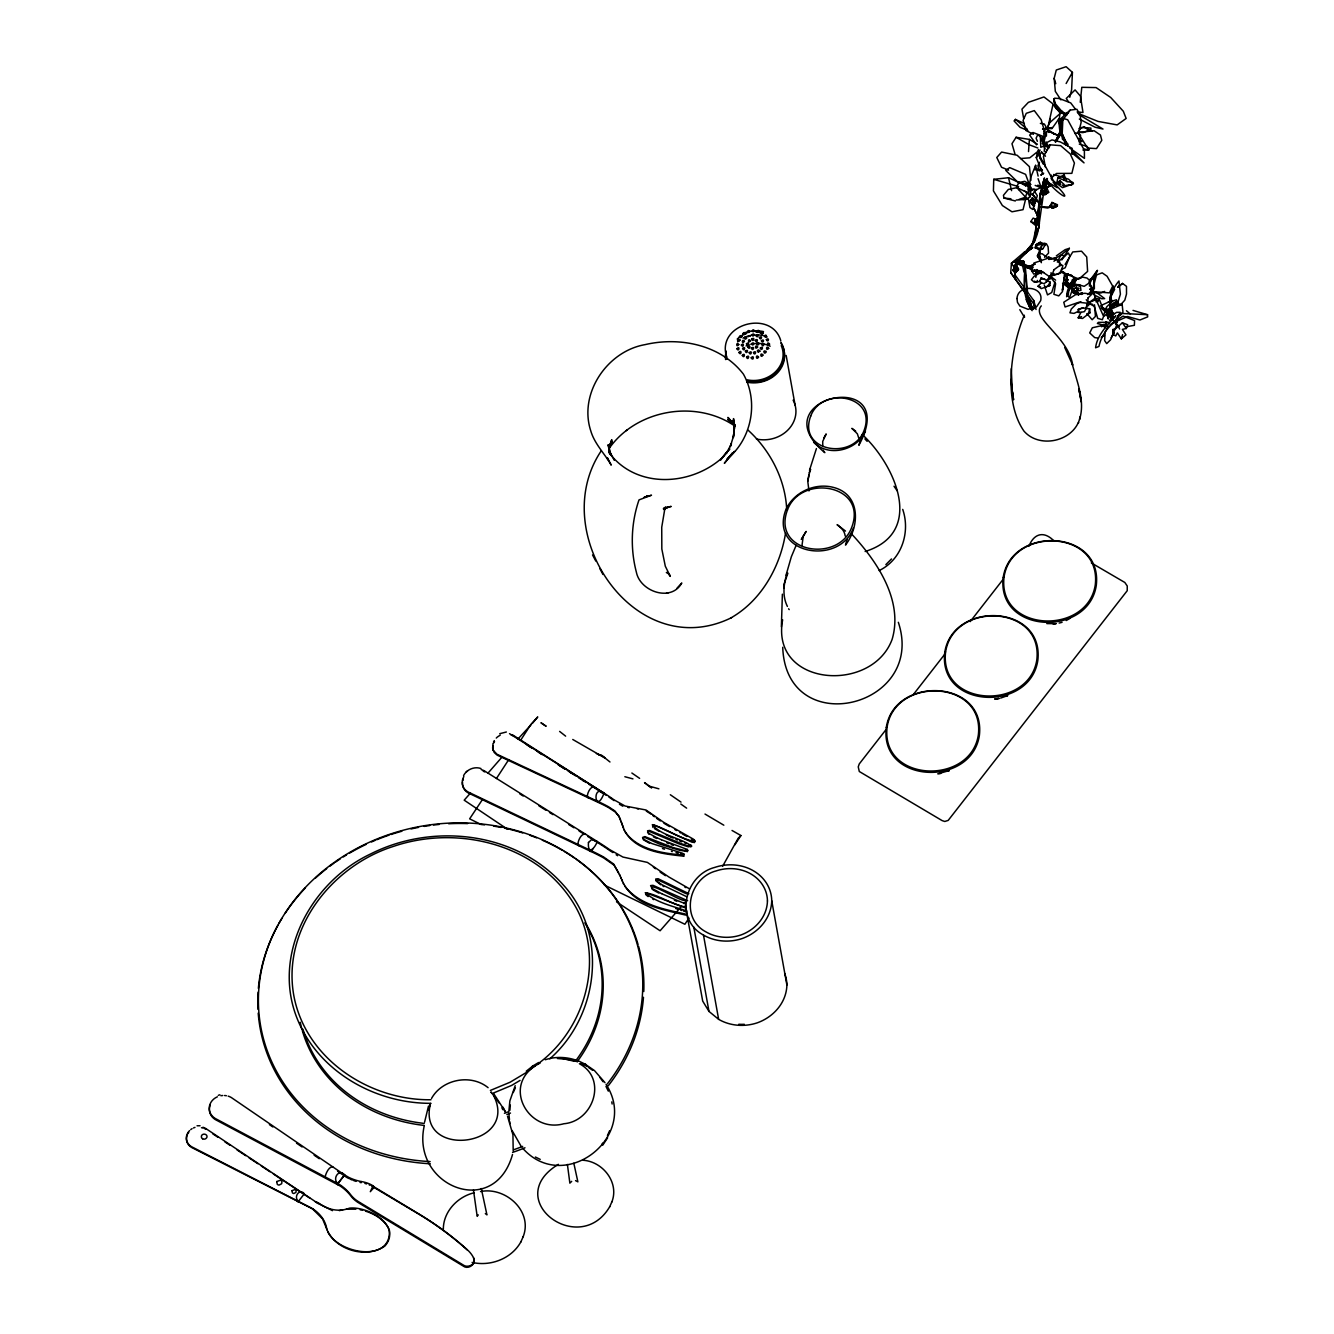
<?xml version="1.0" encoding="UTF-8"?>
<svg xmlns="http://www.w3.org/2000/svg" width="1334" height="1334" viewBox="0 0 1334 1334"><rect width="100%" height="100%" fill="white"/><g stroke="black" fill="none" stroke-linecap="round" stroke-linejoin="round"><path stroke-width="1.5" d="M1033.7 304.452L1033.733 300.517L1014.924 274.771M1086.093 308.454L1082.975 307.854L1078.256 309.438L1078.239 312.456L1080.99 312.306L1084.459 311.639L1086.093 308.454L1089.661 308.704L1090.061 312.706L1082.508 318.476L1078.172 317.792L1080.99 312.306M1072.069 154.277L1072.136 148.341L1060.313 141.921L1051.942 139.887L1046.606 142.655L1049.141 147.857M202.868 1127.263A12.323 10.772 -10.2 0 1 205.703 1128.464L318.276 1203.535L332.5 1210.655M1018.642 182.324L1008.521 177.722L993.73 179.323L993.43 190.895L1002.401 205.553L1011.972 211.789L1023.028 209.671L1025.679 198.849M1072.069 363.565C1076.805 381.257 1085.376 400.984 1079.59 419.26L1080.14 416.908C1075.271 440.87 1040.17 449.625 1023.995 431.149C1001.217 398.232 1013.073 341.171 1024.312 315.208M1033.867 204.702L1035.768 201.301L1032.266 198.282L1029.915 201.384L1033.266 205.686L1032.399 197.916L1035.768 201.301L1033.266 205.686L1029.915 201.384L1032.399 197.916L1035.034 203.402M608.988 450.192L608.988 444.772L609.688 452.66M1010.955 379.406L1012.339 392.279L1011.289 368.718M1030.282 194.764L1030.548 186.527M1055.778 108.137L1054.01 98.699L1055.778 108.137L1060.447 112.523L1065.149 114.157L1053.56 104.836L1059.496 111.973L1065.216 114.224L1064.282 114.09L1066.783 112.54M1039.003 218.259C1040.253 237.685 1029.114 255.344 1011.422 263.165L1010.738 272.603L1029.981 300.017L1031.782 308.121M1039.453 208.121L1039.82 200M1060.914 99.867L1055.327 91.362L1054.177 78.356L1056.278 70.018L1066.133 66.7L1072.436 72.37L1071.602 89.862L1069.768 97.282M1044.272 151.426L1044.622 145.439L1048.257 147.624M1056.861 182.791L1060.08 180.74L1059.88 184.142L1056.861 182.791L1057.829 177.922L1064.148 174.954L1066.983 181.607L1072.936 182.441L1072.219 184.442L1069.968 185.193M1066.983 181.607L1063.848 179.99L1064.148 174.954M325.163 1176.905C325.746 1173.303 329.265 1165.949 332.916 1166.967M336.351 1182.658L338.002 1184.859L215.308 1119.576A14.074 12.49 -6.7 0 1 210.238 1105.152M337.852 1183.508C331.949 1178.856 338.969 1168.2 344.572 1174.87L337.835 1183.625A26.88 23.862 -6.7 0 1 341.321 1185.726L341.837 1186.109A48.791 43.288 -6.7 0 1 350.759 1194.847A30.399 26.98 -6.7 0 0 358.479 1201.667L463.131 1264.932C467.317 1268.301 475.721 1264.832 473.97 1258.929M508.788 1112.072L509.888 1100.817L515.207 1085.693M424.129 1126.33C411.289 1186.393 494.164 1219.676 512.523 1154.477M443.338 1229.464C443.121 1211.822 457.562 1196.631 474.237 1192.763M509.905 1110.288L510.305 1104.986M513.19 1150.925L512.94 1134.767L507.537 1116.275M1070.201 285.693L1066.65 282.691L1067.217 275.321L1070.919 274.721L1076.238 279.723L1072.903 284.009L1067.9 284.692L1064.232 277.655L1064.932 280.457M742.905 333.733C745.289 329.748 746.006 336.802 742.905 333.733A29.598 25.88 -10.2 0 1 746.39 332.416M1044.472 183.775L1043.638 180.657L1045.289 183.892L1043.638 180.657M1049.458 123.228L1050.075 118.859M782.374 594.18L781.374 626.847M1110.655 301.751L1111.222 296.031L1114.674 289.295M492.746 747.257L492.896 745.823M1045.306 191.529L1044.989 194.597L1041.671 193.663L1042.388 188.411L1045.956 185.96L1048.674 192.213L1044.989 194.597L1048.674 192.213L1045.306 191.529L1045.956 185.96L1042.171 189.211M1041.404 282.791L1038.019 286.226L1041.287 288.628L1049.858 285.559L1050.208 282.191L1041.32 277.739L1039.653 281.274L1041.404 282.791L1044.239 283.725L1046.923 281.007M1080.257 102.268L1081.791 87.31L1096.081 87.577L1110.688 97.449L1123.311 111.239L1126.146 118.459L1117.158 124.896L1098.032 121.411L1077.755 113.207M1035.151 170.052L1035.634 165.333L1038.119 176.088M608.888 452.493L609.755 444.339L609.004 448.041M1035.618 219.143L1034.634 221.311L1035.984 225.796L1035.618 219.143L1033.183 218.092L1030.782 221.577L1035.984 225.796L1039.419 223.228L1038.219 222.578M1108.871 315.157L1108.421 312.123L1109.855 316.008L1111.222 316.358L1109.955 315.041L1112.723 313.874L1111.089 312.206L1109.154 312.573M733.333 437.552L734.317 428.864L733.517 418.593L734.567 425.463M1036.068 309.505L1034.033 304.285L1015.558 279.29L1013.74 266.8L1034.467 241.354L1040.086 193.93L1044.505 177.922C1037.418 201.251 1038.903 226.263 1030.532 249.191M733.366 437.352L734.701 425.713L733.417 436.385L730.282 446.707L731.449 443.705L726.28 453.527L727.764 450.975L720.527 459.997L729.831 448.824L721.844 457.996L723.345 456.728C692.013 485.976 636.785 489.528 609.304 452.993L611.039 455.278M1072.219 292.229L1072.469 290.312L1075.738 287.477L1078.689 288.411L1076.205 291.112L1078.439 292.896L1076.538 294.481L1072.219 292.229L1072.469 290.312M1041.32 277.739L1041.17 278.973L1044.739 279.006M1030.999 268.901L1016.091 263.365L1016.441 260.697L1023.578 261.197L1025.262 266.283L1027.514 291.996M1093.647 284.159C1093.647 273.87 1104.452 260.897 1089.778 280.574M1036.101 275.404L1036.885 269.518L1035.851 277.372M1089.394 286.093L1090.362 278.856L1092.996 278.539L1097.115 270.569M1051.109 276.638L1051.292 275.271L1049.658 276.705L1051.109 276.638L1050.425 275.638M1041.671 193.663L1042.388 188.411L1046.039 186.677L1043.555 192.93L1041.671 193.663L1046.34 193.297L1045.956 185.96M785.543 533.166C780.09 567.167 761.147 600.884 730.548 618.109M1046.006 141.854L1045.422 145.973L1043.738 143.071L1046.44 131.566L1046.406 136.101M1074.854 133.483L1078.572 132.733L1081.157 122.378L1080.04 114.541L1076.855 109.255L1070.168 110.105L1062.097 120.894L1060.847 129.948L1064.765 140.337M1043.672 192.513L1038.552 228.397L1032.016 245.139M1044.522 186.543L1045.389 180.557L1040.086 193.93L1038.552 228.397L1035.651 230.815M1049.858 279.473L1050.325 276.205L1055.611 280.157M1028.514 151.576L1029.398 139.42L1016.108 137.285L1011.972 143.722L1015.007 154.127M1037.185 153.36L1036.485 158.162L1043.005 174.204M1029.798 197.365L1030.798 190.712L1033.917 188.894L1036.285 190.395M1037.335 269.835L1037.685 272.703L1033.85 274.137L1031.966 271.286L1032.249 269.451M1074.27 286.577L1074.42 285.676L1067.9 284.842L1070.302 286.577M787.394 606.42C782.174 595.981 783.642 584.192 786.993 573.437M808.971 490.945L807.754 481.274L808.938 474.454M1113.19 307.07L1113.857 303.352L1116.158 301.684L1113.19 307.07L1109.471 309.455L1109.838 305.803L1116.158 301.684M424.579 1122.161L428.497 1106.069M771.736 900.75C771.285 918.342 758.379 932.683 742.321 938.486A43.388 37.952 -10.2 0 1 703.485 935.067C674.187 919.526 684.676 875.221 714.674 867.434A43.388 37.952 -10.2 0 1 771.736 900.75L786.893 985.026C786.443 1002.618 773.553 1016.942 757.479 1022.761A43.388 37.952 -10.2 0 1 718.642 1019.343L708.971 1011.405L702.701 1001.1L685.259 905.169M1040.887 204.235L1042.071 197.949M1079.289 142.221L1080.607 135.251L1077.589 132.316M1036.485 248.157L1036.968 244.756L1041.937 243.722L1045.523 244.489L1042.804 248.791L1039.303 250.025L1036.485 248.157L1035.618 244.956L1040.32 242.238L1045.523 244.489L1035.618 244.956L1040.32 242.238M1067.217 275.321L1066.65 282.691M1012.656 270.368L1018.526 269.118L1018.226 270.168L1015.157 272.72L1016.325 267.05L1015.107 266.917L1012.656 270.368L1015.441 272.903L1018.526 269.118L1017.075 266.717L1014.957 270.102L1015.441 272.903M1025.262 266.283C1023.678 280.69 1022.594 298.633 1032.149 310.672M1086.41 308.604L1087.66 303.268L1092.779 304.419M1028.247 188.111L1029.081 184.559L1020.327 183.091M1086.743 314.807L1088.694 312.773L1089.661 308.704M492.996 743.438L492.813 748.657M1064.715 347.474L1072.736 365.199C1068.334 336.251 1030.498 318.092 1041.304 305.886M742.321 355.244C745.673 351.676 744.422 359.646 742.271 355.444M1023.578 261.197L1024.829 268.568L1023.962 272.003L1022.111 263.415L1023.578 261.197L1016.608 260.047M430.498 1103.468C416.241 1159.713 519.326 1147.04 493.78 1095.848M523.161 1236.735C533.166 1211.122 505.403 1186.46 480.54 1191.562M611.856 1201.934C619.46 1182.674 602.918 1161.614 583.258 1160.263M1039.92 259.546L1039.153 254.944L1041.304 246.673L1044.239 243.188L1046.406 243.788L1048.107 246.89L1048.557 253.06L1044.555 257.279M597.282 800.967L598.016 802.334M428.614 1109.721L430.065 1104.835M809.488 470.318L816.425 448.558M810.322 468.834L807.77 481.241M786.009 575.237L791.329 556.795L796.148 545.306M782.641 619.843C770.168 686.626 872.069 694.014 892.146 639.286C903.602 600.367 876.855 560.864 851.075 533.433M860.147 440.704L858.863 445.306C902.351 365.666 758.096 397.265 824.829 452.676L823.078 450.158M847.04 539.536L845.489 545.106C860.03 526.163 860.713 494.13 833.216 487.344C814.74 482.608 793.78 492.163 785.859 509.655C768.934 554.394 839.353 566.25 853.443 527.997M1074.654 285.259L1071.119 285.943L1067.834 284.726L1076.238 279.723M1019.009 199.416L1025.579 197.165L1026.98 192.346L1016.858 187.644L1008.321 189.428L1003.435 195.331L1004.002 198.066L1015.341 200.967M1121.327 338.836L1125.946 334.901L1122.378 329.365L1126.346 328.498L1127.697 324.762L1122.394 322.778L1115.791 328.548L1112.889 329.548L1113.59 334.717L1115.741 335.951L1117.375 332.9L1121.327 338.836L1122.561 334.617M1108.371 314.09L1108.421 312.123M1035.634 165.333L1030.715 177.455L1029.198 186.026L1032.666 189.778M609.154 448.191L611.772 439.67L609.421 446.09M1117.875 302.368L1120.41 294.164L1118.943 280.99C1113.89 286.877 1110.038 294.731 1110.655 302.668M1055.044 281.924L1051.726 292.513L1047.507 294.897L1044.355 285.309M1015.157 272.72L1017.075 266.717L1018.226 270.168M1101.667 326.763L1101.467 325.379L1103.768 324.495L1101.601 326.38M1086.076 307.587L1087.744 302.651M1061.347 129.898L1060.363 132.833L1062.314 129.248M1027.864 189.995L1029.965 184.459M1105.536 326.163L1105.736 322.328L1108.988 322.561M1104.635 328.114L1106.003 324.629L1092.329 327.78L1089.711 332.916L1094.697 337.585L1097.982 338.086M1081.707 294.43L1082.358 292.896L1079.173 293.947L1082.358 292.896L1081.157 294.397M1039.153 254.944L1037.819 254.877L1041.304 246.673M1031.632 194.714L1032.132 193.547M472.119 1262.398C490.495 1266.7 511.639 1258.679 520.877 1241.854M558.379 1164.332C500.583 1199.349 579.473 1258.412 609.738 1206.653M809.221 472.736L810.688 469.451M787.877 573.203L783.875 584.625L783.925 588.377M513.256 1092.513L515.391 1087.744M520.777 1242.071L523.262 1236.518M607.454 1135.551L609.605 1130.732M522.544 1148.074C564.215 1195.431 640.02 1136.485 606.053 1084.359M609.655 1206.853L611.939 1201.717M1019.476 190.145L1016.975 185.926L1019.276 182.141L1025.713 185.843L1027.213 182.575L1029.398 189.795L1027.98 192.946L1024.162 190.812M1039.486 162.281L1037.952 165.649L1039.119 170.902L1042.438 170.168M1055.744 141.271L1060.663 130.549M1109.671 320.56L1112.022 315.558L1116.541 312.356L1120.243 312.306L1115.307 321.094M361.13 1181.524A30.582 27.13 -6.7 0 1 371.519 1184.909L373.07 1185.843L370.302 1191.696L374.337 1187.043L419.143 1214.107A336.618 298.666 -6.7 0 1 467.334 1249.791A31.232 27.714 -6.7 0 1 473.12 1256.945L473.57 1257.995M1034.517 281.14L1036.518 282.341L1037.452 280.423M1057.345 262.148L1060.613 255.361L1069.384 248.307L1065.132 249.675L1056.311 255.878M1055.194 141.754L1060.58 130.615M1105.669 325.546L1106.136 324.596M1040.103 150.025L1036.184 157.612L1036.651 156.812M601.184 450.925C545.923 533.116 635.301 664.982 731.549 617.659M609.438 446.773L612.289 441.354L610.055 445.122M732.399 452.843L724.345 463.332L734.534 451.409L727.047 459.096C751.792 439.153 758.946 401.834 743.422 374.154C720.894 344.772 679.673 336.518 645.122 344.622C607.137 351.175 578.472 393.597 590.779 430.899C594.597 443.989 604.635 453.543 611.222 465.116L607.42 457.745M1062.147 184.959L1063.465 185.876L1064.182 184.542L1060.08 180.74M1076.205 291.112L1078.689 288.411M1046.89 178.489L1042.955 185.876L1043.155 182.274L1047.44 178.573M1108.337 326.08L1105.136 332.083L1104.635 340.62L1106.703 343.605L1110.572 339.77L1116.625 325.246L1114.44 321.561M1050.975 178.272L1056.495 173.47L1071.852 173.353L1074.42 163.082L1070.252 153.927L1060.63 145.639L1050.008 144.822L1043.438 156.578L1045.389 167.134M1066.133 83.508L1072.436 72.37M1045.506 152.776L1050.008 144.822M463.565 775.621C466.633 769.485 474.504 766.166 480.99 768.551M1097.865 301.767L1099.299 299.283L1095.281 298.032L1088.427 303.051L1094.264 306.353L1097.682 318.359L1102.334 319.71L1103.602 316.375L1095.281 298.032M1050.075 205.736L1051.959 202.485L1057.445 204.702L1057.295 206.086L1052.493 208.187L1050.075 205.736L1052.493 208.187L1056.178 206.887L1053.193 206.186L1052.443 208.137L1055.794 205.87M1110.221 301.551L1110.672 305.119M722.628 866.266L738.169 838.286L740.904 835.534L732.033 830.465M1111.255 337.585L1114.224 332.55M823.728 438.102L826.18 433.95L822.711 441.421L822.761 445.673M803.168 536.418L806.103 531.416L801.384 539.386M801.434 539.286L803.251 536.218L801.984 545.539M1061.831 259.963L1069.384 248.307M865.466 431.115C857.178 450.308 828.864 457.612 813.64 442.321M879.139 570.568C901.634 559.73 910.572 532.316 902.718 509.388M782.724 647.307C786.093 741.387 926.646 707.654 898.332 622.294M1065.099 264.415L1072.769 251.943L1081.524 251.192L1086.726 256.945L1087.61 271.402L1079.023 278.989L1061.547 272.469M1056.161 141.521L1062.331 131.566M1116.074 323.662L1117.075 322.028L1114.54 320.844L1116.074 323.662L1114.54 320.844M1045.573 287.16L1047.874 285.91L1050.208 282.191M520.61 740.32L530.899 724.379L537.752 716.942L532.316 723.462M764.065 351.326C763.298 355.761 769.118 350.442 764.299 351.109M508.704 759.68L496.415 778.539M1055.578 142.054L1059.913 135.201M1032.716 194.43L1036.101 189.178M1046.356 282.274L1050.325 276.205M734.717 844.939L740.904 835.534M431.516 1098.466C442.204 1079.073 471.002 1073.637 488.094 1087.677M688.978 918.059L684.892 924.262L604.419 885.092M602.735 1145.189L607.604 1137.819M481.991 800.217L469.635 818.843L479.856 823.878M1076.655 279.223L1072.619 286.477L1077.889 284.542L1084.192 286.343L1088.711 283.275L1089.544 280.39L1087.043 278.056L1082.441 277.105L1076.655 279.223L1082.441 277.105M1038.702 155.995L1041.571 152.093L1045.506 156.228M649.008 834.267L647.59 832.249L648.958 831.249L678.506 843.672L688.427 846.857L691.612 846.073C680.207 837.569 661.164 835.801 652.326 824.645C665.783 828.414 679.289 838.302 693.763 841.337L694.547 840.27L693.363 839.136L663.698 822.328L645.973 809.988L625.062 806.019L613.99 799.816A64.015 20.544 41.4 0 0 606.153 794.48L509.521 733.65M652.943 827.43L652.576 825.579L654.627 825.262L692.046 842.221L694.464 842.471L694.547 840.27M601.934 1144.305L602.768 1143.155M1020.793 257.162L1034.467 241.354M1079.056 130.599L1081.49 127.43L1090.879 128.064L1090.879 129.531L1083.025 132.6L1077.839 132.183M609.171 448.374C636.501 409.638 695.331 399.25 734.5 425.796M604.069 793.146C595.331 816.058 591.479 783.375 604.119 793.23L512.206 734.65M593.146 848.541L590.929 851.542L589.528 850.625M1046.623 280.74L1050.575 275.671M673.803 847.79L684.542 850.475L687.377 849.475L661.531 839.803M656.495 837.552L648.741 833.333L647.54 830.782L649.575 830.448L682.458 844.088L688.144 845.839L690.912 844.939M649.525 843.271L643.355 839.72L643.005 837.885L645.039 837.552L659.563 844.038L679.273 850.175L687.36 851.526L687.377 849.475M886.026 729.598L859.246 763.948L858.246 766.883L859.296 771.502L942.104 820.593L944.789 821.477L948.191 820.41L1127.23 590.695L1127.247 585.993L1124.829 582.474L1091.345 562.915M912.806 695.231L944.689 654.327M970.202 621.611L1003.351 579.056M1028.848 546.34C1034.15 532.95 1044.405 530.765 1054.327 541.304M1078.706 422.578L1078.189 423.245M1090.345 291.896L1088.627 294.064L1092.729 290.712L1087.71 294.597M1043.905 131.532L1046.49 128.281L1052.426 127.564M1045.256 183.008L1047.123 180.707L1050.625 185.476L1046.456 188.094L1050.625 185.476L1048.641 185.359M625.279 832.249C638.236 849.791 662.664 853.376 683.025 855.044L683.875 854.027L682.408 853.193L652.026 843.605L643.955 839.47L642.538 837.452L644.789 836.601L673.337 847.657M624.145 829.615C634.434 850.942 662.631 853.927 683.742 856.178L683.875 854.027M1024.362 123.562L1015.407 119.393L1014.073 120.944L1020.076 127.314L1027.864 130.515M487.944 773.186L501.651 757.512M681.224 906.653L660.097 930.765L616.508 901.834M683.908 903.585L686.643 900.467M470.452 793.08L464.199 800.183L507.62 829.314M1065.816 276.855L1068.351 273.987L1065.066 274.404M517.992 738.969L530.999 724.862M478.289 1214.907L477.172 1216.325L473.453 1189.995M549.808 1058.829C599.033 1015.724 608.587 933.967 563.098 884.725C515.791 831.582 432.549 822.561 370.619 853.96C311.122 881.857 271.619 954.694 297.115 1018.442C318.109 1071.452 375.204 1103.652 430.949 1103.318M1029.665 196.715L1027.28 199.25L1016.225 200.033M1042.037 173.92L1040.787 175.188L1043.705 173.22M885.859 564.615L891.496 558.946M1037.819 254.877L1040.17 252.676M1070.168 110.105L1060.513 118.926L1060.914 130.148M1015.091 267.834L1016.325 266.733L1017.559 267.75M465.883 772.336L467.684 770.718M1049.658 276.705L1051.292 275.271M1117.992 287.31L1122.544 283.425L1126.496 286.376L1126.513 293.997L1124.812 300.15L1120.393 305.036L1116.808 303.668M1051.059 272.653L1051.175 275.871L1054.01 273.503M1053.943 261.264L1056.645 259.029L1055.144 257.645L1048.924 259.496L1048.707 256.845L1050.942 259.246M1114.14 313.573L1109.755 309.621L1116.425 304.185L1122.144 304.335L1122.961 312.073L1120.477 315.124L1117.508 315.791M526.246 1071.185L533.083 1065.816M526.963 1071.919L533.667 1066.666M535.184 1065.966C502.368 1086.977 528.998 1133.516 563.865 1123.745C593.413 1121.294 607.687 1078.806 579.373 1063.715M537.852 1063.915C586.943 1028.164 606.053 955.094 572.986 902.384C536.285 843.472 456.745 824.695 393.363 846.423C331.349 866.066 281.207 930.015 294.047 996.815C306.303 1059.213 369.535 1100.583 430.982 1099.75M1039.153 150.409L1029.798 157.812L1020.577 158.546M1107.97 312.69L1109.021 311.856M1044.205 133.617L1047.307 131.199L1048.791 132.433M1066.967 280.407L1068.084 279.556L1066.967 280.373L1067.584 282.975L1066.783 280.89M1027.53 185.026L1029.598 183.492M1117.825 286.943L1122.544 283.425M1095.948 301.784L1099.299 299.283L1101.667 305.386M1109.871 324.946L1112.923 322.695M1065.299 276.171L1068.351 273.987M1036.535 218.843L1034.634 221.311L1039.419 223.228M677.055 588.111L681.791 582.991C671.252 602.384 640.153 591.612 636.368 572.169C630.165 548.557 631.065 522.995 639.003 499.9L651.509 495.197L644.039 497.315M664.515 507.971L663.748 508.471L665.766 506.937L664.265 509.871L664.916 508.271L661.731 527.264L661.831 549.024L665.299 566.2L670.302 576.371L667.217 572.136L669.668 574.987M1103.368 326.613L1106.236 324.729M625.996 430.749L627.13 430.015M1042.254 143.522L1043.638 142.688L1044.155 129.915L1041.154 119.726L1034.284 110.605L1026.263 113.323L1023.095 120.427L1026.013 130.565L1033.433 134.3M1067.984 282.475L1066.016 283.658L1069.251 286.01L1069.218 283.925M1122.144 304.335L1109.755 309.621M1023.245 199.616L1026.496 197.649M526.53 1072.369L510.105 1082.224L490.378 1090.428M532.316 1066.283L538.653 1062.498M532.916 1067.117L540.17 1062.998M520.077 1080.407L511.656 1085.409L493.38 1093.046M571.686 1181.357L569.868 1183.141L567.4 1164.449M500.267 735.084L497.499 736.935A14.974 12.723 -15.4 0 0 496.281 738.052M1066.266 620.543L1070.118 618.259M1101.25 337.385L1104.469 335.501M1035.884 190.178L1041.07 187.277L1038.069 178.689M1055.527 258.162L1060.613 255.361L1065.032 255.628M1115.024 303.768L1117.859 302.251L1115.908 304.652L1113.623 304.536M499.75 733.683L506.37 731.999M1068.467 112.906L1065.583 114.307L1061.097 110.505L1053.843 101.934L1054.594 98.199L1059.379 98.516L1070.718 102.918L1075.254 108.888M1079.173 310.905L1074.003 313.39L1069.951 312.806L1071.252 309.104L1076.388 303.852L1080.957 301.868M1108.054 302.301L1110.155 301.334L1101.701 305.203M1082.975 307.854L1078.256 309.438M1045.322 128.498L1047.94 127.347L1053.093 103.969L1043.955 96.948L1028.397 102.334L1021.961 109.138L1023.645 118.376M1040.387 136.635L1043.988 145.94L1040.787 147.307L1040.387 136.635L1037.752 134.751L1036.084 138.236L1037.385 141.304M1061.397 269.385L1065.216 267.767L1069.868 256.095L1068.384 253.026L1059.313 260.747L1060.08 265.883M1109.955 315.041L1112.723 313.874M1104.652 291.429L1100.817 292.98L1094.997 292.613M1006.003 696.265L1007.804 695.548L1000.667 698.082M947.54 771.285L949.341 770.568L937.719 773.853M1112.439 300.4L1109.871 301.384L1112.539 300.967M668 507.404L665.116 508.154L671.185 506.42L667.033 507.187L667.884 507.103M1078.172 317.792L1081.574 316.625M865.149 551.509C926.13 532.333 894.53 464.232 862.264 434.517M218.276 1095.347L219.91 1094.78M1042.171 169.985L1037.085 169.418L1042.221 170.052M1041.37 270.935L1040.42 271.252L1041.42 273.954M667.083 507.654L663.298 508.771M1079.039 128.531L1084.225 127.013L1092.429 131.366L1088.978 129.815M1051.175 275.871L1060.347 273.27L1062.881 265.583L1059.279 264.132M545.273 1059.746C555.828 1056.228 567.484 1056.895 577.839 1060.78M1032.166 202.234L1035.768 201.301M1059.129 623.061L1062.081 622.311M339.32 1210.655L342.871 1209.738M666.516 593.246L668.201 592.813M1042.554 129.198L1046.123 128.314L1054.377 134.134L1058.646 135.568L1048.257 130.849L1044.355 124.012L1040.37 123.395M589.194 798.015L587.594 797.465M579.94 846.023L578.222 845.423M1018.309 182.658L1024.779 181.291L1029.214 184.175L1025.596 174.354L1009.705 167.617L1005.786 170.435L1018.309 182.658L1029.214 184.175M1115.808 322.278L1117.075 322.028M1047.874 285.91L1049.858 285.559M1126.363 326.78L1134.384 325.296L1134.567 320.577L1123.111 316.125C1111.405 322.878 1101.751 332.733 1098.966 346.44L1095.564 347.79C1097.198 334.767 1107.42 325.163 1115.808 315.875L1112.139 319.626L1119.026 326.363M1079.306 132.349L1094.147 130.749L1100.45 135.051L1101.801 140.287L1096.498 148.608L1087.527 148.041L1078.806 134.05M1025.713 185.843L1028.464 185.393M1063.465 185.876L1072.219 184.442M1075.888 291.129L1080.974 290.362L1080.457 286.793L1075.704 284.259L1068.701 290.095L1066.65 296.732C1066.666 290.012 1070.201 283.108 1075.171 278.573L1071.519 284.559L1073.503 289.895M1042.688 129.048L1046.123 128.531M1105.002 310.022L1109.588 309.371L1105.703 309.521L1101.967 307.62L1105.002 310.022L1103.952 308.521M1046.806 623.595L1055.778 623.662M1053.126 624.012L1056.144 623.645M1040.42 281.457L1034.234 282.191L1031.432 279.74L1034.083 276.305L1040.603 272.67L1043.738 272.369M938.853 773.67L940.737 773.47M1067.35 286.026L1072.019 286.493M197.032 1125.779L200.033 1125.746M346.306 1209.188L355.895 1209.171M557.429 1058.512L570.402 1059.646L577.455 1061.747M1088.694 312.773L1090.061 312.706M1031.966 271.286L1035.384 271.169L1037.685 272.703L1034.484 269.835M1082.908 149.992L1088.944 149.858L1087.16 146.406L1079.289 144.122M1147.54 314.707L1121.11 313.423L1114.991 320.977L1116.791 321.244L1127.547 316.525L1139.953 319.993L1147.674 316.875L1147.54 314.707L1133.016 310.405M1028.431 184.342L1030.949 184.409M1065.749 114.474L1063.481 114.374L1067.133 114.707M1031.999 267.4L1014.157 261.481L1016.091 263.365L1020.91 263.632L1032.716 267.267M1105.736 322.328L1109.321 322.645M1077.088 111.939L1082.991 112.49L1080.44 96.131L1075.087 89.912L1066.266 98.449L1068.467 101.768M1004.002 198.066L1010.939 198.766M298.649 1202.284L297.265 1201.284M1090.528 293.08L1094.314 293.563L1095.331 299.933L1088.344 302.768L1086.26 299.716M1075.404 284.392L1080.223 285.376L1076.438 284.926L1076.555 286.426M627.897 807.47L629.365 807.67M563.081 1058.629L574.304 1061.264M575.554 1180.623L577.872 1181.841L573.82 1163.231M1084.275 149.108L1088.944 149.858M637.085 808.704L638.352 808.921M1036.418 247.724L1042.804 248.791M598.816 755.027L601.917 755.561L605.169 758.146L572.753 739.47M685.393 914.023C663.915 909.288 638.986 904.602 624.862 886.176M685.693 915.091C663.465 909.755 634.817 905.503 623.378 883.225M1047.874 257.245L1051.042 257.829M682.691 854.21L680.49 853.71M360.197 1209.805L362.631 1210.305M1032.85 267.784L1021.31 265.183L1014.157 261.481L1016.091 263.365M1026.947 267.634L1031.299 268.618L1023.478 266.066L1032.499 269.835M678.256 853.193L676.005 852.643M993.73 179.323L1018.642 186.627M624.846 776.721L632.95 778.873M648.774 786.026L651.642 787.877L644.539 782.591L648.774 786.026L658.896 788.828M1031.099 267.967L1021.31 265.183L1020.91 263.632M1038.019 286.226L1040.653 286.977M671.452 851.392L672.303 851.642M686.793 911.039C672.736 906.086 656.345 902.634 645.222 892.763C657.312 894.23 671.836 904.469 685.493 906.987M683.458 911.022L686.243 911.856M685.776 908.054L646.223 892.863L645.673 894.497L648.074 896.581M1023.528 266.216L1031.299 268.618M1053.66 174.454L1068.534 179.223L1073.486 183.758L1062.481 187.66L1051.459 179.54M1063.448 119.893L1060.513 118.926L1062.097 120.894M680.657 910.155L681.691 910.488M675.704 908.504L677.839 909.221M662.481 848.524L664.482 849.208M1057.829 177.922L1063.848 179.99M1061.214 271.519L1064.699 272.72L1067.717 280.373M780.79 340.737C771.869 309.505 717.759 323.345 726.163 355.161M689.161 844.672L691.612 846.073M365.449 1211.139C374.854 1214.04 384.059 1219.66 388.778 1228.581M1070.485 283.142L1072.903 284.009M596.365 753.56L601.917 755.561L609.971 761.981M673.32 845.339L671.069 844.522M1037.902 148.041L1029.498 144.889L1016.108 137.285M1078.973 140.57L1081.841 141.654L1078.406 138.386M684.842 843.021L685.876 843.422M684.625 900.483C679.59 901.017 646.306 879.806 652.476 889.511M1035.184 185.409L1042.471 188.194L1037.919 185.059M1034.867 270.385L1040.67 272.603M687.627 900.683L652.96 885.326L650.575 885.593L652.193 888.494L661.664 893.68M685.309 903.668L679.573 901.451M1030.782 221.577L1035.184 223.262M666.883 842.888L668.801 843.638M681.741 841.771L679.64 840.904M679.273 901.334L661.881 893.78M674.404 900.25L676.755 901.234M1008.604 170.152L1001.534 167.25L996.781 157.512L1001.601 152.059L1017.125 155.244L1029.431 166.667L1030.882 180.39M675.888 839.303L677.505 839.986M688.844 893.68L658.096 878.722L655.728 878.989L656.278 881.057L662.614 885.076L686.526 896.631M661.397 839.736L656.678 837.635M671.285 837.235L673.136 838.069M1079.023 114.707L1103.001 129.048L1095.047 127.214L1079.339 119.06M511.172 735.001L512.473 735.584M687.127 893.863C684.942 894.23 641.487 869.284 660.797 884.842M670.869 837.052L666.216 834.867M652.81 899.149L653.793 899.616M585.026 1064.098L594.447 1070.552L604.986 1082.658M1017.859 261.381L1022.111 263.415L1017.992 260.897M666.35 572.569L667.734 573.22M1056.078 108.454L1061.864 111.256M578.906 1061.13L586.243 1064.682M581.074 1063.298L586.86 1066.3M535.384 1157.012L540.203 1159.363M485.326 1213.573L486.943 1214.874L481.291 1188.511M656.745 838.502L653.427 836.852M1046.056 144.839L1049.625 146.607L1043.188 142.755L1048.974 146.99M1095.181 295.431L1101.784 298.749L1104.652 298.616L1095.964 291.996L1092.613 291.179L1093.53 294.597M658.863 893.13L653.21 889.995M348.808 1178.506L348.224 1178.205A27.514 24.412 -6.7 0 1 344.455 1175.904M658.929 831.215L654.41 828.531M622.878 806.236L619.443 804.235M662.965 886.126L663.915 886.643M1048.257 130.849L1054.377 134.134M691.412 838.969L695.247 841.404M318.292 1202.768C327.714 1209.721 338.419 1212.389 349.641 1208.12C368.501 1206.169 402.134 1225.629 384.992 1245.956C366.65 1259.146 335.268 1250.258 326.78 1229.148C325.463 1219.643 318.426 1211.555 310.022 1207.32L191.496 1146.69A12.323 10.772 -10.2 0 1 189.595 1130.582M667.484 825.362L669.635 826.563M686.893 836.485L682.258 833.85M705.002 814.057L723.828 825.196M684.742 886.977L685.926 887.644M646.273 811.072L650.975 814.057M686.31 849.575L688.077 850.608M689.428 888.794L668.918 877.022L647.39 862.398L622.911 857.045L609.555 849.575A88.578 28.714 41 0 0 599.933 843.188L484.492 770.919A14.224 12.106 -15.4 0 0 481.241 769.651M666.85 824.979L663.948 823.261M674.971 829.631L676.505 830.532M1050.225 183.492L1057.278 187.694L1040.487 157.495L1038.302 149.775L1040.787 159.33M679.873 832.483L680.79 833.016M1029.398 139.42L1037.385 144.189M1057.462 182.141L1060.58 184.025M371.669 1186.059L419.159 1214.34A336.618 298.666 -6.7 0 1 467.367 1250.025M315.191 1201.667L318.276 1203.535L317.359 1202.234M665.466 875.671L660.113 872.086M519.743 793.83L523.178 795.998M538.903 805.836L545.889 810.222M549.475 812.439L552.976 814.64M568.584 824.429L573.953 827.764M579.073 830.999L582.708 833.25M587.71 836.418L600.2 844.189A86.71 28.097 41 0 1 609.621 850.442L612.873 852.559M526.38 744.455L531.599 747.774M536.818 751.092L542.038 754.427M557.695 764.399L564.649 768.834M568.134 771.035L571.602 773.253M578.556 777.689L583.775 781.007M588.994 784.342L594.214 787.66M599.433 790.995L606.386 795.414M528.247 745.639L531.749 747.874M538.769 752.359L542.271 754.594M559.813 765.766L565.066 769.118M570.335 772.469L575.588 775.821M582.608 780.29L586.11 782.524M594.881 788.127L602.785 793.163M1090.478 289.044L1092.679 290.478L1094.38 288.611L1094.23 279.29L1093.096 276.888L1089.645 283.775L1092.596 290.545L1090.762 285.109M1092.93 291.095L1089.761 289.028L1091.912 291.145M212.773 1133.833L217.992 1137.302M224.879 1141.871L230.132 1145.339M237.002 1149.891L245.756 1155.694M249.125 1157.912L257.912 1163.732M261.247 1165.949L270.052 1171.786M273.37 1173.97L309.972 1198.215M1084.225 127.013L1087.243 129.048M735.001 424.746L727.63 419.326L733.867 424.629M541.421 723.045L546.156 726.263L540.937 722.811M656.545 818.309L660.33 820.927M269.401 1124.612L272.836 1126.963M296.548 1143.171L302.084 1146.957M314.124 1155.177L319.293 1158.712M337.602 1171.219L344.739 1176.104M616.158 854.727L617.609 855.728M670.318 794.747L681.007 802.101M631.866 773.02L639.636 778.372M344.322 1174.754L348.658 1177.338A48.791 43.288 -6.7 0 0 361.13 1181.54M588.294 1067.283L592.579 1070.268M1064.032 283.275L1069.118 286.843M1075.904 291.579L1079.306 293.964L1076.071 291.512M1069.701 148.024L1084.442 158.379L1084.375 150.342L1067.684 119.777L1062.931 118.292L1062.181 133.984L1067.45 144.672M1049.341 259.063L1042.087 253.71L1039.303 254.01L1041.437 261.681M680.807 804.018L686.626 808.154M652.726 815.474L654.444 816.725M1101.817 306.903L1112.206 318.059M1064.565 283.041L1069.501 286.677M1062.564 283.258L1068.968 287.977M1072.186 290.328L1078.589 295.047M855.694 431.149L851.892 428.347L857.362 433.8L858.646 437.769M1100.5 305.853L1105.002 309.238L1106.486 311.956M653.343 867.083L655.461 868.734M845.506 531.065L837.102 524.662C842.388 528.814 844.289 530.799 845.222 536.001M1063.965 283.375L1068.834 287.227M1072.086 289.812L1078.572 294.947M559.613 731.399L565.633 736.151M1015.407 119.393L1027.247 129.181M1126.43 310.739L1130.115 313.84M748.157 430.232C770.352 450.475 785.393 479.54 786.726 509.755M1055.844 105.886L1058.946 108.638M1101.234 307.937L1105.719 311.973L1101.534 308.071M1068.117 144.272L1065.132 141.587L1066.433 142.905M1071.652 152.643L1084.042 162.881L1071.819 150.375M1040.887 261.114L1037.252 255.644L1041.404 262.698M373.07 1185.843L374.337 1187.043M1053.093 182.291C1079.173 208.087 1054.377 192.179 1047.223 180.257M1043.555 190.579L1046.34 193.297M1122.394 322.778L1126.346 328.498M734.617 424.946L727.947 417.409L734.667 425.746L731.849 420.777L734.65 426.196M1050.125 186.06L1047.557 183.425L1047.123 180.707L1044.072 184.142L1047.557 183.425L1044.138 184.626L1045.673 186.943M1107.22 313.323L1112.139 318.442M1111.305 315.424L1112.873 317.092L1112.039 310.322L1109.304 309.855L1107.553 313.69L1109.988 317.442M864.866 438.903L867.167 441.354M1075.738 287.477L1077.255 289.111M1016.858 187.644L1025.579 197.165M1015.107 266.917L1016.058 267.967M1041.571 152.093L1044.322 155.178M1086.91 313.673L1092.162 319.743L1095.447 316.391L1094.497 304.786M1065.282 281.858L1067.767 284.776M312.339 1208.687L322.595 1218.926L327.147 1229.981M1053.56 104.836L1059.496 111.973M1067.834 145.94L1064.282 141.554L1065.933 145.339M1110.488 314.074L1112.873 317.092M491.779 1093.046L490.912 1091.946L496.882 1099.883M493.663 1093.63L504.869 1110.905M1027.413 182.891L1029.798 186.143M599.983 1077.539L603.101 1081.774M521.311 1146.623L512.089 1130.515M1026.98 192.346L1029.781 196.215M1010.738 272.603L1015.558 279.29L1014.657 276.221M1072.836 291.812L1073.62 292.896M618.509 815.774L615.241 811.989L608.621 807.62A62.665 23.312 34.3 0 0 600.217 803.351L497.215 755.177L494.197 752.459L492.813 749.074M1036.518 144.839L1029.648 135.084L1032.95 132.483L1042.504 136.151L1042.821 143.288M894.013 486.226L897.182 490.762M497.949 1101.367L498.983 1102.884M1019.81 309.655L1024.512 317.392L1024.279 315.641M1034.184 190.895L1037.352 195.714L1032.783 209.455L1029.965 207.587L1028.214 197.749M693.763 841.337L694.464 842.471M690.195 845.856L690.912 846.973M686.66 850.392L687.36 851.526M683.025 855.044L683.742 856.178M594.63 787.177C590.845 785.393 587.21 792.996 587.344 796.531M585.776 834.367C581.724 832.449 577.805 840.62 577.939 844.405M1024.829 268.568L1027.48 298.816L1033.55 309.438M1039.853 158.062L1043.421 164.349M493.28 750.342L496.948 754.227L599.966 802.418A64.015 23.812 34.3 0 1 608.554 806.787L614.974 811.022L618.626 816.008M327.78 1231.732C337.802 1253.593 391.579 1263.465 389.395 1230.098M1029.848 307.987L1027.48 298.816L1033.05 309.171M592.546 554.944L595.814 561.047M599.85 568.634L602.951 574.437M614.274 460.297L609.721 451.592L610.705 454.127L608.104 444.706L609.588 452.443M1106.503 312.339L1108.354 318.993L1106.47 313.056M1026.196 299.65L1030.548 308.237M618.592 872.653L614.04 865.166L603.752 857.962A86.71 31.999 34.7 0 0 593.547 852.726L468.351 792.996A14.224 12.106 -15.4 0 1 462.531 782.291M1073.687 289.345L1075.004 291.996M605.986 1086.426L608.321 1091.145M503.001 1107.187L505.586 1112.389M501.918 1107.854L502.818 1109.671M1116.425 304.185L1117.208 305.803M618.626 815.574L619.626 818.076M1027.48 298.816L1031.415 307.053M619.56 874.42L621.127 878.422M619.976 875.788L613.74 864.115L603.718 857.062A88.594 32.7 34.7 0 0 593.297 851.726L468.084 791.979A14.224 12.106 -15.4 0 1 463.848 776.588M619.343 817.075L623.462 828.03M620.827 877.305L621.811 879.973M620.227 819.093L620.593 820.293M621.944 879.89L622.411 881.374M622.094 880.223L623.695 884.375M1118.276 325.946L1119.61 329.048M1087.66 303.268L1088.694 305.736M473.537 1257.779L473.82 1258.629M621.26 821.811L624.429 830.682M473.787 1258.396C476.321 1264.282 468.101 1269.935 463.282 1266.083L358.596 1202.818A30.399 26.98 -6.7 0 1 350.892 1195.998A48.791 43.288 -6.7 0 0 341.971 1187.26L341.454 1186.893A26.88 23.862 -6.7 0 0 337.986 1184.792M1027.864 295.948L1032.333 308.554M1043.988 145.94L1045.072 149.041M733.6 422.778L732.866 420.46L734.5 426.163M741.887 336.168C740.353 340.47 738.186 333.717 741.887 336.168A28.314 24.762 -10.2 0 0 737.185 339.053M1027.213 182.575L1029.398 189.795M1054.177 78.356L1055.744 83.658M1033.733 300.517L1035.734 307.67M1011.572 190.645L1008.521 177.722M607.303 457.862L607.754 459.546M1042.388 188.411L1043.555 192.93M509.655 1121.427L510.088 1123.578M492.546 747.724L493.08 750.008M1080.34 396.481L1078.822 388.678L1081.307 402.101M1043.238 143.155L1043.855 146.507M786.16 355.461L795.097 405.102M789.194 609.621L788.611 608.788M703.485 935.067L718.642 1019.343M693.813 927.13L708.971 1011.405M1012.973 397.415L1011.856 388.361L1013.306 399.3M611.789 1101.901L612.139 1104.018M1016.491 262.314L1016.975 265.449L1016.892 262.565M1112.889 329.548L1113.506 333.667M1079.539 391.696L1080.49 398.149M1038.519 223.312L1038.836 225.746M313.257 1209.238L191.629 1147.473A12.323 10.772 -10.2 0 1 187.227 1135.067M1040.92 168.251L1041.154 170.402M508.921 1114.257L509.471 1119.626M1111.089 312.206L1111.239 314.107M1034.033 304.285L1034.284 308.221M1032.266 198.282L1032.299 204.519M781.04 343.388A29.598 25.88 -10.2 0 1 778.056 372.253A29.598 25.88 -10.2 0 1 746.773 382.124M725.663 357.412A29.598 25.88 -10.2 0 1 726.013 354.01M755.894 330.865A29.598 25.88 -10.2 0 1 763.498 331.599M783.091 360.13A28.314 24.762 -10.2 0 1 782.274 363.332M773.286 375.754A28.314 24.762 -10.2 0 1 770.285 377.805M768.701 378.689A28.314 24.762 -10.2 0 1 758.196 381.991M759.63 332.683A28.314 24.762 -10.2 0 1 763.231 333.25M781.24 345.623A28.314 24.762 -10.2 0 1 775.638 371.636A28.314 24.762 -10.2 0 1 746.923 379.79M726.88 359.396A28.314 24.762 -10.2 0 1 726.73 356.161M743.088 333.567A28.314 24.762 -10.2 0 1 753.81 330.849M755.644 330.765A28.314 24.762 -10.2 0 1 759.313 330.899M780.824 342.154A29.598 25.88 -10.2 0 1 777.839 371.019A29.598 25.88 -10.2 0 1 746.556 380.89M725.596 359.563A29.598 25.88 -10.2 0 1 726.163 351.092M768.601 378.139A28.314 24.762 -10.2 0 1 763.515 380.24M761.731 380.74A28.314 24.762 -10.2 0 1 758.096 381.441M738.552 337.452A28.314 24.762 -10.2 0 1 746.773 333.467M755.861 331.983A28.314 24.762 -10.2 0 1 763.131 332.7M793.113 400.167A30.882 27.013 -10.2 0 1 788.461 429.448A30.882 27.013 -10.2 0 1 756.461 439.036M737.602 341.787A25.696 22.478 -10.2 0 1 740.187 339.786M743.005 338.102A25.696 22.478 -10.2 0 1 754.227 334.917M755.894 334.834A25.696 22.478 -10.2 0 1 762.498 335.484M764.082 335.868A25.696 22.478 -10.2 0 1 767.15 336.952M746.056 345.973A25.696 22.478 -10.2 0 1 749.191 344.772M750.792 344.322A25.696 22.478 -10.2 0 1 770.152 346.206M784.625 973.37A43.388 37.952 -10.2 0 1 786.893 985.026M744.305 1024.295A41.104 35.951 -10.2 0 1 738.803 1024.262M187.894 1133.75A12.323 10.772 -10.2 0 1 188.728 1132.516M201.467 1127.714A12.323 10.772 -10.2 0 1 203.001 1128.047M204.469 1128.564A12.323 10.772 -10.2 0 1 205.836 1129.248M190.762 1129.564A12.323 10.772 -10.2 0 1 192.063 1128.681M193.48 1127.964A12.323 10.772 -10.2 0 1 194.981 1127.397M462.831 780.69A14.224 12.106 -15.4 0 1 463.365 779.123M483.208 771.202A14.224 12.106 -15.4 0 1 484.759 771.936M361.264 1182.691A48.791 43.288 -6.7 0 1 359.98 1182.424M356.145 1181.39A48.791 43.288 -6.7 0 1 353.643 1180.557M352.409 1180.09A48.791 43.288 -6.7 0 1 349.992 1179.056M217.409 1096.781A14.074 12.49 -6.7 0 0 215.174 1118.426L337.852 1183.642L344.606 1174.954L231.416 1097.599A14.074 12.49 -6.7 0 0 228.164 1096.148M220.91 1095.731A14.074 12.49 -6.7 0 1 222.745 1095.514M224.579 1095.514A14.074 12.49 -6.7 0 1 226.396 1095.731M364.866 1183.408A30.582 27.13 -6.7 0 1 366.617 1183.925M369.201 1184.892A30.582 27.13 -6.7 0 1 370.035 1185.259M493.547 742.004A14.974 12.723 -15.4 0 1 494.28 740.62M493.813 742.938A14.974 12.723 -15.4 0 1 494.547 741.554M608.938 797.082A62.665 20.11 41.4 0 1 614.074 800.633M638.569 946.306A193.78 169.485 -10.2 0 1 643.788 991.529M643.472 997.265A193.78 169.485 -10.2 0 1 608.304 1085.709M524.979 1147.774A193.78 169.485 -10.2 0 1 512.556 1152.409M430.298 1163.765A193.78 169.485 -10.2 0 1 258.212 1013.156M257.962 1009.354A193.78 169.485 -10.2 0 1 258.079 992.179M258.362 988.361A193.78 169.485 -10.2 0 1 277.839 925.379M278.806 923.628A193.78 169.485 -10.2 0 1 281.858 918.459M285.092 913.356A193.78 169.485 -10.2 0 1 305.436 887.844M315.474 878.055A193.78 169.485 -10.2 0 1 326.697 868.617M329.615 866.366A193.78 169.485 -10.2 0 1 334.1 863.098M335.618 862.031A193.78 169.485 -10.2 0 1 340.22 858.913M343.355 856.895A193.78 169.485 -10.2 0 1 346.523 854.927M349.725 853.026A193.78 169.485 -10.2 0 1 366.333 844.305M371.486 841.954A193.78 169.485 -10.2 0 1 374.954 840.47M376.705 839.753A193.78 169.485 -10.2 0 1 389.128 835.117M390.912 834.517A193.78 169.485 -10.2 0 1 401.834 831.249M411.055 828.948A193.78 169.485 -10.2 0 1 418.492 827.397M424.112 826.396A193.78 169.485 -10.2 0 1 429.765 825.546M433.533 825.046A193.78 169.485 -10.2 0 1 439.203 824.445M448.674 823.745A193.78 169.485 -10.2 0 1 467.6 823.595M480.774 824.479A193.78 169.485 -10.2 0 1 484.509 824.862M493.797 826.146A193.78 169.485 -10.2 0 1 501.15 827.447M504.802 828.214A193.78 169.485 -10.2 0 1 508.437 829.014M510.238 829.448A193.78 169.485 -10.2 0 1 522.711 832.916M529.698 835.234A193.78 169.485 -10.2 0 1 536.551 837.802M542.321 840.187A193.78 169.485 -10.2 0 1 562.564 850.425M564.315 851.459A193.78 169.485 -10.2 0 1 574.57 858.079M576.221 859.229A193.78 169.485 -10.2 0 1 638.052 944.472M430.148 1161.597A192.896 168.701 -10.2 0 1 265.716 953.743A192.896 168.701 -10.2 0 1 533.65 836.251A192.896 168.701 -10.2 0 1 607.32 1083.908M522.645 1146.39A192.896 168.701 -10.2 0 1 513.807 1149.691M585.793 923.745A153.31 134.084 -10.2 0 1 577.322 1061.514M510.505 1113.04A153.31 134.084 -10.2 0 1 506.82 1114.54M424.329 1125.446A153.31 134.084 -10.2 0 1 302.368 1030.765M301.884 1029.081A153.31 134.084 -10.2 0 1 300.25 1022.244M584.826 922.828A152.476 133.367 -10.2 0 1 575.288 1061.347M508.121 1111.856A152.476 133.367 -10.2 0 1 504.419 1113.306M424.245 1123.428A152.476 133.367 -10.2 0 1 302.935 1029.264M750.158 335.784L748.124 336.552L750.158 335.784M298.483 1201.3L304.369 1193.747C299.383 1187.894 293.147 1197.215 298.483 1201.3M760.964 333.033C763.298 336.952 764.249 329.848 760.964 333.033M1016.975 298.533L1017.475 302.351L1019.893 306.086L1028.13 309.355L1036.851 306.42L1040.67 300.634C1044.122 285.976 1017.942 283.575 1016.975 298.533M1064.565 273.303L1062.464 291.612L1058.779 295.881L1053.877 294.314L1055.628 283.708L1050.892 277.505L1051.509 275.121L1057.995 274.087L1061.564 270.835L1064.565 273.303M762.898 355.061C760.48 359.38 759.846 351.109 762.898 355.061M738.969 352.476C741.104 356.695 742.188 348.558 738.969 352.476M1063.165 285.226L1062.398 290.145L1063.165 285.226M759.93 351.092L758.079 352.293C761.864 347.123 753.326 352.259 759.93 351.092M741.354 345.039C743.572 349.158 744.572 341.354 741.354 345.039M1088.077 297.882L1087.777 303.285L1078.789 302.284L1065.066 306.987L1063.765 302.251L1075.821 294.514L1084.959 293.263L1091.579 294.414L1088.077 297.882M1051.959 202.485L1051.709 206.737L1057.295 206.086L1051.959 202.485M1110.822 294.531L1110.388 301.451L1109.805 297.632L1113.323 286.06L1110.822 294.531M755.961 335.668C758.296 339.453 759.38 332.133 755.978 335.501M1106.086 322.344L1105.953 324.362L1102.184 324.879L1097.365 323.445L1098.382 322.361L1106.086 322.344M887.127 726.947C880.49 782.558 970.435 785.876 978.339 734.967C984.926 679.39 895.081 676.071 887.127 726.947M945.589 651.926C938.953 707.554 1028.898 710.872 1036.801 659.963C1043.388 604.385 953.543 601.05 945.589 651.926M1004.052 576.922C997.415 632.533 1087.36 635.851 1095.264 584.942C1101.834 529.365 1012.006 526.046 1004.052 576.922M764.282 335.901C766.383 339.987 767.7 332.816 764.282 335.901M570.368 1182.191L570.368 1182.191M886.293 727.397C879.49 784.125 971.319 787.544 979.356 735.601C986.159 678.873 894.33 675.454 886.293 727.397M944.755 652.376C937.952 709.104 1029.781 712.523 1037.802 660.58C1044.622 603.868 952.793 600.45 944.755 652.376M1003.218 577.372C996.415 634.1 1088.244 637.519 1096.265 585.576C1103.085 528.848 1011.239 525.429 1003.218 577.372M758.546 357.095C755.911 361.381 755.561 353.026 758.546 357.095M1088.261 302.118L1088.094 303.852L1086.676 304.269L1088.261 302.118M736.902 348.691C738.803 352.926 740.37 344.939 736.902 348.691M749.191 352.676C751.042 357.078 752.743 349.208 749.191 352.676M1059.896 113.707L1059.379 118.192L1051.892 128.698L1047.173 128.314L1049.524 122.845L1059.896 113.707M761.414 340.787C763.081 344.989 765.082 337.635 761.414 340.787M746.656 337.986C744.155 342.021 743.638 334.467 746.656 337.986M766.366 339.57C768.084 343.838 770.052 336.618 766.366 339.57M1042.988 194.23L1042.838 195.414L1044.772 194.014L1042.988 194.23M751.225 357.829C753.66 362.181 754.394 353.793 751.225 357.829M749.791 331.399C747.09 335.168 746.923 328.181 749.791 331.399M1069.101 288.794L1068 296.231L1069.484 297.615L1072.453 289.661L1071.802 286.743L1069.101 288.794M1036.618 220.644L1035.401 223.395L1036.618 220.644M742.588 348.457C744.322 352.86 746.206 345.089 742.588 348.457M738.769 344.489C736.135 348.658 736.001 340.954 738.769 344.489M747.824 347.123C750.208 351.125 750.975 343.388 747.824 347.123M757.629 347.023C754.777 350.959 754.894 343.222 757.629 347.023M760.33 348.057C761.747 352.459 764.282 344.956 760.33 348.057M746.456 343.755C747.974 348.024 750.225 340.587 746.456 343.755M750.558 340.77C747.64 344.706 747.94 336.952 750.558 340.77M751.709 339.136C753.243 343.472 755.561 335.918 751.709 339.136M751.576 343.655C753.143 347.991 755.377 340.453 751.576 343.655M751.442 348.174C752.926 352.493 755.344 345.022 751.442 348.174M755.294 340.387C756.978 344.739 759.013 337.185 755.294 340.387M756.712 343.555C758.312 347.957 760.513 340.32 756.712 343.555M769.568 344.139C766.633 347.857 766.9 340.053 769.568 344.139M767.45 900.967C767.033 916.825 755.428 929.731 740.954 934.967A39.103 34.2 -10.2 0 1 705.953 931.882C679.556 917.892 689.028 877.972 716.041 870.952A39.103 34.2 -10.2 0 1 767.45 900.967M746.556 356.995C747.89 361.797 750.508 353.61 746.556 356.995M751.859 334.717C753.36 338.853 755.761 331.666 751.859 334.717M588.461 842.504C587.544 852.86 592.813 851.909 597.382 841.587L591.679 839.553L588.461 842.504M754.544 330.832C751.509 334.234 751.992 327.297 754.56 330.749M753.46 352.543C755.061 357.062 757.295 349.308 753.493 352.459M276.738 1181.557L277.255 1184.242A2.668 2.551 -52.1 0 0 279.156 1185.059L281.674 1183.725L281.974 1181.44A2.668 1.934 12.6 0 0 280.407 1180.223L276.738 1181.557M291.979 1190.678L292.396 1192.813A2.134 2.034 -52.1 0 0 293.914 1193.463L295.931 1192.413L296.165 1190.578A2.134 1.551 12.6 0 0 294.897 1189.594L291.979 1190.678M768.684 348.407C765.416 352.059 766.366 344.105 768.684 348.407M1096.531 274.887L1092.429 290.062L1093.48 291.679L1109.438 292.88L1112.689 286.11L1107.087 276.271L1102.201 272.836L1096.531 274.887M744.422 341.387C741.32 345.223 742.054 337.619 744.422 341.387M759.413 337.469C760.68 341.854 763.432 334.617 759.413 337.469M739.636 340.353C736.651 344.289 737.218 336.752 739.636 340.353M1023.328 254.627L1032.633 247.64L1023.328 254.627M745.406 351.075C746.373 355.644 749.625 348.074 745.406 351.075M810.705 416.091C797.298 451.492 852.96 460.73 864.065 430.498C877.472 395.081 821.811 385.86 810.705 416.091M787.477 509.905C771.319 552.543 838.386 563.665 851.759 527.264C867.9 484.576 800.85 473.47 787.477 509.905M756.795 331.049C758.046 335.034 760.83 328.364 756.812 331.015M761.797 344.339C762.815 348.841 765.933 341.621 761.797 344.339M1053.927 269.768L1051.792 275.888L1049.224 276.438L1040.803 270.752L1031.315 270.218L1033.917 263.031L1048.607 258.012L1056.878 259.797L1061.047 264.566L1053.927 269.768M1109.171 309.605L1107.954 312.756L1104.419 315.958L1103.735 314.674L1105.469 310.472L1109.171 309.605M1072.453 279.823L1069.818 285.726L1072.286 286.376L1075.087 280.59L1074.754 277.906L1072.453 279.823M1111.172 305.97L1109.454 309.771L1106.086 309.421L1104.519 310.839L1106.92 306.603L1113.056 300.85L1116.425 299.766L1116.925 301.267L1111.172 305.97M1050.909 205.269L1050.108 206.803L1051.659 207.537L1050.909 205.269M1046.089 182.791L1046.373 185.843L1046.089 182.791M1035.834 246.04L1034.834 247.824L1037.218 248.391L1035.834 246.04M1034.517 205.486L1033.967 206.303L1033.3 204.602L1034.517 205.486M1024.946 251.592L1013.74 266.8L1011.422 263.165L1024.946 251.592M1038.102 216.808L1033.983 208.371L1038.102 216.808M647.54 495.914L644.839 497.248L647.557 495.898M1034.951 264.115L1029.431 266.366L1034.951 264.115M1051.309 175.338L1051.892 177.172L1051.309 175.338M1050.542 207.037L1047.607 208.021L1039.653 206.803L1050.542 207.037M997.315 698.666L994.664 699.033L999.199 698.466L997.315 698.666M1080.123 294.08L1076.405 293.413L1080.123 294.08M1064.432 140.42L1062.548 139.403L1058.596 118.926L1059.63 129.431L1064.432 140.42M1034.467 196.248L1032.549 194.547L1039.586 203.885L1034.467 196.248M1013.557 399.616L1012.189 390.845L1013.557 399.616M202.585 1138.769A2.818 2.601 -16.7 0 0 206.503 1137.935A2.818 2.385 1.9 0 0 205.836 1134.6A2.818 2.385 1.9 0 0 201.884 1135.134A2.818 2.601 -16.7 0 0 202.585 1138.769"/></g></svg>
